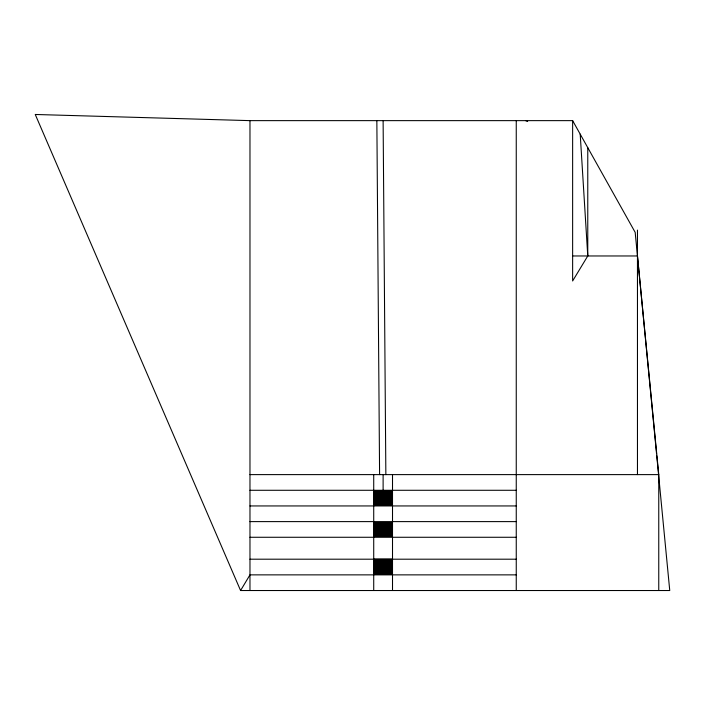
<?xml version="1.0" encoding="UTF-8"?>
<svg xmlns="http://www.w3.org/2000/svg" width="705" height="705" viewBox="0 0 705 705"><rect width="100%" height="100%" fill="white"/><g stroke="black" fill="none" stroke-linecap="round" stroke-linejoin="round"><path stroke-width="1.06" d="M656.752 455.853L669.75 590.526L240.581 590.526L249.975 574.866L516.254 574.866M587.767 147.662L587.767 255.968L572.636 280.96L572.636 120.634L249.975 120.634L35.25 114.474L240.581 590.526M572.636 255.968L637.461 255.968L658.761 474.615L658.761 590.526M249.975 474.615L658.761 474.615M249.975 490.283L516.254 490.283M373.72 491.262L392.509 491.262M373.72 492.257L392.509 492.257M373.72 493.218L392.509 493.218M373.72 494.196L392.509 494.196M373.72 495.174L392.509 495.174M373.72 496.144L392.509 496.144M373.72 497.122L392.509 497.122M373.72 498.1L392.509 498.1M373.72 499.078L392.509 499.078M373.72 500.057L392.509 500.057M373.72 501.035L392.509 501.035M373.72 502.013L392.509 502.013M373.72 502.991L392.509 502.991M373.72 503.969L392.509 503.969M373.72 504.947L392.509 504.947M249.975 505.943L516.254 505.943M249.975 521.612L516.254 521.612M373.72 522.59L392.509 522.59M373.72 523.586L392.509 523.586M373.72 524.546L392.509 524.546M373.72 525.516L392.509 525.516M373.72 526.494L392.509 526.494M373.72 527.472L392.509 527.472M373.72 528.45L392.509 528.45M373.72 529.429L392.509 529.429M373.72 530.407L392.509 530.407M373.72 531.385L392.509 531.385M373.72 532.363L392.509 532.363M373.72 533.341L392.509 533.341M373.72 534.32L392.509 534.32M373.72 535.289L392.509 535.289M373.72 536.267L392.509 536.267M249.975 537.272L516.254 537.272M249.975 559.197L516.254 559.197M373.72 559.215L392.509 559.215M373.72 560.193L392.509 560.193M373.72 561.18L392.509 561.18M373.72 562.141L392.509 562.141M373.72 563.119L392.509 563.119M373.72 564.097L392.509 564.097M373.72 565.075L392.509 565.075M373.72 566.053L392.509 566.053M373.72 567.032L392.509 567.032M373.72 568.01L392.509 568.01M373.72 568.988L392.509 568.988M373.72 569.966L392.509 569.966M373.72 570.944L392.509 570.944M373.72 571.922L392.509 571.922M373.72 572.892L392.509 572.892M373.72 573.87L392.509 573.87M525.648 120.634L527.657 121.507M572.636 120.634L635.179 232.359L656.549 453.729M580.206 134.144L587.767 255.968M383.115 120.634L385.855 474.615M376.849 120.634L379.59 474.615M637.461 230.094L637.461 474.615M516.254 120.634L516.254 590.526M392.509 474.615L392.509 590.526M383.115 474.615L383.115 490.283M373.72 474.615L373.72 590.526M249.975 120.634L249.975 590.526"/></g></svg>
